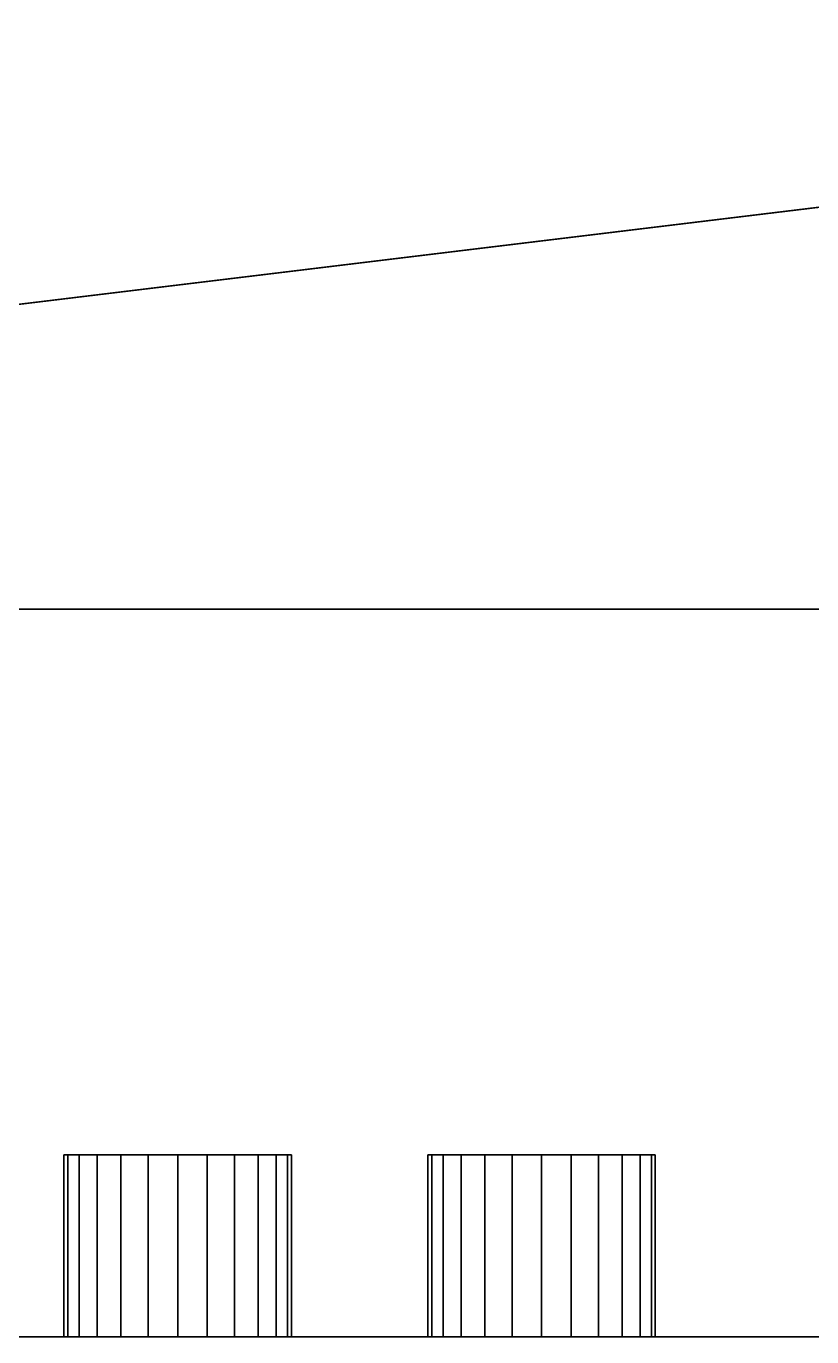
# Model space of a CAD drawing. Extents: x -1 to 2401, y -367 to 1.
# Drawn here: x 234.06 to 255.65, y -350 to -313.98 of the extents above; entities that cross this region are included whole.
import ezdxf

# ---------------------------------------------------------------- set-up
doc = ezdxf.new("R2010")
doc.units = 0
for name, color, linetype in [('IQ_200_2D', 1, 'Continuous'), ('IQ_200_3D', 1, 'Continuous'), ('IQ_204_2D', 7, 'Continuous')]:
    doc.layers.add(name, color=color, linetype=linetype)

msp = doc.modelspace()

# ---------------------------------------------------------------- linework, layer by layer
at = {"layer": 'IQ_200_2D'}
msp.add_line((0, -350), (2400, -350), dxfattribs=at)
at = {"layer": 'IQ_204_2D'}
msp.add_line((20, -330), (420, -330), dxfattribs=at)

# ---------------------------------------------------------------- meshes
at = {"layer": 'IQ_200_3D'}
mesh = msp.add_polyface(dxfattribs=at)
corners = [(2400, -350, 1218), (2400, 0, 1255), (0, 0, 1255), (0, -350, 1218), (2369, -296.852, 1223.618), (438, -296.852, 1223.618), (438, -54.761, 1249.211), (2369, -54.761, 1249.211)]
mesh.append_faces([[corners[k] for k in face] for face in [(1, 7, 0), (4, 0, 7)]], dxfattribs={"vtx0": -1, "vtx1": -1})
mesh.append_faces([[corners[k] for k in face] for face in [(0, 4, 5, 3), (6, 2, 3), (3, 5, 6)]], dxfattribs={"vtx0": -1, "vtx2": -1})
mesh.append_faces([[corners[k] for k in face] for face in [(6, 7, 1, 2)]], dxfattribs={"vtx1": -1, "vtx3": -1})
mesh = msp.add_polyface(dxfattribs=at)
corners = [(420, -330, 1220.114), (20, -330, 1220.114), (20, -26, 1252.251), (420, -26, 1252.251)]
mesh.append_faces([[corners[k] for k in face] for face in [(0, 1, 2, 3)]])
mesh = msp.add_polyface(dxfattribs=at)
corners = [(420, -26, 1266), (20, -26, 1266), (20, -330, 1266), (420, -330, 1266)]
mesh.append_faces([[corners[k] for k in face] for face in [(0, 1, 2, 3)]])
mesh = msp.add_polyface(dxfattribs=at)
corners = [(2400, -350, 1064.588), (0, -350, 1064.588), (0, -300, 1005), (2400, -300, 1005)]
mesh.append_faces([[corners[k] for k in face] for face in [(0, 1, 2, 3)]])
mesh = msp.add_polyface(dxfattribs=at)
corners = [(420, -330, 1266), (20, -330, 1266), (20, -330, 1220.114), (420, -330, 1220.114)]
mesh.append_faces([[corners[k] for k in face] for face in [(0, 1, 2, 3)]])
mesh = msp.add_polyface(dxfattribs=at)
corners = [(230.932, -345, 1170.306), (229.789, -345, 1169.163), (230.436, -345, 1169.659), (231.245, -345, 1171.06), (231.351, -345, 1171.869), (231.351, -345, 1201.869), (231.245, -345, 1202.678), (230.932, -345, 1203.431), (225.101, -345, 1201.869), (230.932, -345, 1125.306), (229.789, -345, 1124.162), (230.436, -345, 1124.659), (231.245, -345, 1126.06), (231.351, -345, 1126.869), (231.351, -345, 1156.869), (231.245, -345, 1157.678), (230.932, -345, 1158.431), (225.101, -345, 1156.869), (230.436, -345, 1159.079), (229.789, -345, 1159.575), (225.52, -345, 1158.431), (229.789, -345, 1079.163), (230.436, -345, 1079.659), (230.932, -345, 1080.306), (225.52, -345, 1080.306), (231.245, -345, 1081.06), (231.351, -345, 1081.869), (231.351, -345, 1111.869), (231.245, -345, 1112.678), (230.932, -345, 1113.431), (225.101, -345, 1111.869), (230.436, -345, 1114.079), (229.789, -345, 1114.575), (225.52, -345, 1113.431), (236.016, -345, 1169.659), (236.664, -345, 1169.163), (237.417, -345, 1168.85), (235.52, -345, 1170.306), (235.101, -345, 1171.869), (235.208, -345, 1171.06), (241.351, -345, 1171.869), (239.789, -345, 1169.163), (238.226, -345, 1168.744), (239.035, -345, 1168.85), (240.436, -345, 1169.659), (240.932, -345, 1170.306), (241.351, -345, 1201.869), (235.101, -345, 1201.869), (235.52, -345, 1203.431), (235.208, -345, 1202.678), (240.932, -345, 1203.431), (239.789, -345, 1204.575), (236.664, -345, 1204.575), (236.016, -345, 1204.079), (237.417, -345, 1204.887), (238.226, -345, 1204.994), (241.245, -345, 1202.678), (239.035, -345, 1204.887), (240.436, -345, 1204.079), (236.016, -345, 1124.659), (236.664, -345, 1124.162), (237.417, -345, 1123.85), (235.52, -345, 1125.306), (235.101, -345, 1126.869), (235.208, -345, 1126.06), (241.351, -345, 1126.869), (239.789, -345, 1124.162), (238.226, -345, 1123.744), (239.035, -345, 1123.85), (240.436, -345, 1124.659), (240.932, -345, 1125.306), (241.351, -345, 1156.869), (235.101, -345, 1156.869), (235.52, -345, 1158.431), (235.208, -345, 1157.678), (240.932, -345, 1158.431), (239.789, -345, 1159.575), (236.664, -345, 1159.575), (236.016, -345, 1159.079), (237.417, -345, 1159.887), (238.226, -345, 1159.994), (241.245, -345, 1157.678), (239.035, -345, 1159.887), (240.436, -345, 1159.079), (236.016, -345, 1079.659), (236.664, -345, 1079.163), (237.417, -345, 1078.85), (235.52, -345, 1080.306), (235.101, -345, 1081.869), (235.208, -345, 1081.06), (241.351, -345, 1081.869), (239.789, -345, 1079.163), (238.226, -345, 1078.744), (239.035, -345, 1078.85), (235.101, -345, 1111.869), (241.351, -345, 1111.869), (235.52, -345, 1113.431), (235.208, -345, 1112.678), (240.932, -345, 1113.431), (239.789, -345, 1114.575), (236.664, -345, 1114.575), (236.016, -345, 1114.079), (237.417, -345, 1114.887), (238.226, -345, 1114.994), (239.035, -345, 1114.887), (240.436, -345, 1114.079)]
mesh.append_faces([[corners[k] for k in face] for face in [(0, 1, 2), (9, 10, 11)]], dxfattribs={"vtx0": -1})
mesh.append_faces([[corners[k] for k in face] for face in [(48, 51, 52, 53), (73, 76, 77, 78), (96, 99, 100, 101)]], dxfattribs={"vtx0": -1, "vtx1": -1})
mesh.append_faces([[corners[k] for k in face] for face in [(91, 90, 87)]], dxfattribs={"vtx0": -1, "vtx1": -1, "vtx2": -1})
mesh.append_faces([[corners[k] for k in face] for face in [(41, 37, 36, 42), (66, 62, 61, 67), (91, 87, 86, 92)]], dxfattribs={"vtx0": -1, "vtx1": -1, "vtx3": -1})
mesh.append_faces([[corners[k] for k in face] for face in [(38, 40, 46, 47), (63, 65, 71, 72)]], dxfattribs={"vtx0": -1, "vtx2": -1})
mesh.append_faces([[corners[k] for k in face] for face in [(43, 41, 42), (54, 52, 55), (68, 66, 67), (79, 77, 80), (93, 91, 92), (102, 100, 103)]], dxfattribs={"vtx1": -1})
mesh.append_faces([[corners[k] for k in face] for face in [(94, 88, 90, 95)]], dxfattribs={"vtx1": -1, "vtx3": -1})
mesh.append_faces([[corners[k] for k in face] for face in [(34, 35, 36, 37), (59, 60, 61, 62), (84, 85, 86, 87)]], dxfattribs={"vtx2": -1})
mesh.append_faces([[corners[k] for k in face] for face in [(0, 3, 4, 1), (5, 6, 7, 8), (9, 12, 13, 10), (14, 15, 16, 17), (16, 18, 19, 20), (21, 22, 23, 24), (23, 25, 26, 24), (27, 28, 29, 30), (29, 31, 32, 33), (38, 39, 37, 40), (41, 44, 45, 37), (48, 49, 47, 50), (46, 56, 50, 47), (51, 57, 55, 52), (50, 58, 51, 48), (63, 64, 62, 65), (66, 69, 70, 62), (73, 74, 72, 75), (71, 81, 75, 72), (76, 82, 80, 77), (75, 83, 76, 73), (88, 89, 87, 90), (96, 97, 94, 98), (99, 104, 103, 100), (98, 105, 99, 96)]], dxfattribs={"vtx2": -1, "vtx3": -1})
mesh = msp.add_polyface(dxfattribs=at)
corners = [(240.932, -345, 1170.306), (241.245, -345, 1171.06), (241.351, -345, 1171.869), (235.52, -345, 1170.306), (240.932, -345, 1125.306), (241.245, -345, 1126.06), (241.351, -345, 1126.869), (235.52, -345, 1125.306), (240.932, -345, 1080.306), (239.789, -345, 1079.163), (240.436, -345, 1079.659), (241.245, -345, 1081.06), (241.351, -345, 1081.869), (241.351, -345, 1111.869), (241.245, -345, 1112.678), (240.932, -345, 1113.431), (235.101, -345, 1111.869), (246.016, -345, 1169.659), (246.664, -345, 1169.163), (247.417, -345, 1168.85), (245.52, -345, 1170.306), (245.101, -345, 1171.869), (245.208, -345, 1171.06), (251.351, -345, 1171.869), (249.789, -345, 1169.163), (248.226, -345, 1168.744), (249.035, -345, 1168.85), (250.932, -345, 1170.306), (250.436, -345, 1169.659), (251.245, -345, 1171.06), (245.101, -345, 1201.869), (251.351, -345, 1201.869), (245.52, -345, 1203.431), (245.208, -345, 1202.678), (250.932, -345, 1203.431), (249.789, -345, 1204.575), (246.664, -345, 1204.575), (246.016, -345, 1204.079), (247.417, -345, 1204.887), (248.226, -345, 1204.994), (251.245, -345, 1202.678), (249.035, -345, 1204.887), (250.436, -345, 1204.079), (246.016, -345, 1124.659), (246.664, -345, 1124.162), (247.417, -345, 1123.85), (245.52, -345, 1125.306), (245.101, -345, 1126.869), (245.208, -345, 1126.06), (251.351, -345, 1126.869), (249.789, -345, 1124.162), (248.226, -345, 1123.744), (249.035, -345, 1123.85), (250.932, -345, 1125.306), (250.436, -345, 1124.659), (251.245, -345, 1126.06), (245.101, -345, 1156.869), (251.351, -345, 1156.869), (245.52, -345, 1158.431), (245.208, -345, 1157.678), (250.932, -345, 1158.431), (249.789, -345, 1159.575), (246.664, -345, 1159.575), (246.016, -345, 1159.079), (247.417, -345, 1159.887), (248.226, -345, 1159.994), (251.245, -345, 1157.678), (249.035, -345, 1159.887), (250.436, -345, 1159.079), (246.016, -345, 1079.659), (246.664, -345, 1079.163), (247.417, -345, 1078.85), (245.52, -345, 1080.306), (245.101, -345, 1081.869), (245.208, -345, 1081.06), (251.351, -345, 1081.869), (249.789, -345, 1079.163), (248.226, -345, 1078.744), (249.035, -345, 1078.85), (250.436, -345, 1079.659), (250.932, -345, 1080.306), (251.245, -345, 1081.06), (251.351, -345, 1111.869), (245.101, -345, 1111.869), (245.52, -345, 1113.431), (245.208, -345, 1112.678), (250.932, -345, 1113.431), (249.789, -345, 1114.575), (246.664, -345, 1114.575), (246.016, -345, 1114.079), (247.417, -345, 1114.887), (248.226, -345, 1114.994), (251.245, -345, 1112.678), (249.035, -345, 1114.887), (250.436, -345, 1114.079)]
mesh.append_faces([[corners[k] for k in face] for face in [(8, 9, 10), (27, 24, 28), (53, 50, 54)]], dxfattribs={"vtx0": -1})
mesh.append_faces([[corners[k] for k in face] for face in [(32, 35, 36, 37), (58, 61, 62, 63), (84, 87, 88, 89)]], dxfattribs={"vtx0": -1, "vtx1": -1})
mesh.append_faces([[corners[k] for k in face] for face in [(24, 23, 20), (50, 49, 46)]], dxfattribs={"vtx0": -1, "vtx1": -1, "vtx2": -1})
mesh.append_faces([[corners[k] for k in face] for face in [(24, 20, 19, 25), (50, 46, 45, 51), (76, 72, 71, 77)]], dxfattribs={"vtx0": -1, "vtx1": -1, "vtx3": -1})
mesh.append_faces([[corners[k] for k in face] for face in [(73, 75, 82, 83)]], dxfattribs={"vtx0": -1, "vtx2": -1})
mesh.append_faces([[corners[k] for k in face] for face in [(26, 24, 25), (38, 36, 39), (52, 50, 51), (64, 62, 65), (78, 76, 77), (90, 88, 91)]], dxfattribs={"vtx1": -1})
mesh.append_faces([[corners[k] for k in face] for face in [(30, 21, 23, 31), (56, 47, 49, 57)]], dxfattribs={"vtx1": -1, "vtx3": -1})
mesh.append_faces([[corners[k] for k in face] for face in [(17, 18, 19, 20), (43, 44, 45, 46), (69, 70, 71, 72)]], dxfattribs={"vtx2": -1})
mesh.append_faces([[corners[k] for k in face] for face in [(0, 1, 2, 3), (4, 5, 6, 7), (8, 11, 12, 9), (13, 14, 15, 16), (21, 22, 20, 23), (27, 29, 23, 24), (32, 33, 30, 34), (31, 40, 34, 30), (35, 41, 39, 36), (34, 42, 35, 32), (47, 48, 46, 49), (53, 55, 49, 50), (58, 59, 56, 60), (57, 66, 60, 56), (61, 67, 65, 62), (60, 68, 61, 58), (73, 74, 72, 75), (76, 79, 80, 72), (80, 81, 75, 72), (84, 85, 83, 86), (82, 92, 86, 83), (87, 93, 91, 88), (86, 94, 87, 84)]], dxfattribs={"vtx2": -1, "vtx3": -1})
mesh = msp.add_polyface(dxfattribs=at)
corners = [(235.101, -345, 1201.869), (235.101, -350, 1201.869), (235.101, -350, 1171.869), (235.101, -345, 1171.869)]
mesh.append_faces([[corners[k] for k in face] for face in [(0, 1, 2, 3)]])
mesh = msp.add_polyface(dxfattribs=at)
corners = [(235.101, -345, 1201.869), (235.208, -345, 1202.678), (235.52, -345, 1203.431), (236.016, -345, 1204.079), (236.664, -345, 1204.575), (237.417, -345, 1204.887), (238.226, -345, 1204.994), (239.035, -345, 1204.887), (239.789, -345, 1204.575), (240.436, -345, 1204.079), (240.932, -345, 1203.431), (241.245, -345, 1202.678), (241.351, -345, 1201.869), (241.351, -350, 1201.869), (241.245, -350, 1202.678), (240.932, -350, 1203.431), (240.436, -350, 1204.079), (239.789, -350, 1204.575), (239.035, -350, 1204.887), (238.226, -350, 1204.994), (237.417, -350, 1204.887), (236.664, -350, 1204.575), (236.016, -350, 1204.079), (235.52, -350, 1203.431), (235.208, -350, 1202.678), (235.101, -350, 1201.869)]
mesh.append_faces([[corners[k] for k in face] for face in [(1, 24, 25, 0), (14, 11, 12, 13)]], dxfattribs={"vtx0": -1})
mesh.append_faces([[corners[k] for k in face] for face in [(2, 23, 24, 1), (4, 21, 22, 3), (3, 22, 23, 2), (5, 20, 21, 4), (20, 5, 6, 19), (7, 18, 19, 6), (8, 17, 18, 7), (10, 15, 16, 9), (9, 16, 17, 8), (11, 14, 15, 10)]], dxfattribs={"vtx0": -1, "vtx2": -1})
mesh = msp.add_polyface(dxfattribs=at)
corners = [(241.351, -345, 1171.869), (241.245, -345, 1171.06), (240.932, -345, 1170.306), (240.436, -345, 1169.659), (239.789, -345, 1169.163), (239.035, -345, 1168.85), (238.226, -345, 1168.744), (237.417, -345, 1168.85), (236.664, -345, 1169.163), (236.016, -345, 1169.659), (235.52, -345, 1170.306), (235.208, -345, 1171.06), (235.101, -345, 1171.869), (235.101, -350, 1171.869), (235.208, -350, 1171.06), (235.52, -350, 1170.306), (236.016, -350, 1169.659), (236.664, -350, 1169.163), (237.417, -350, 1168.85), (238.226, -350, 1168.744), (239.035, -350, 1168.85), (239.789, -350, 1169.163), (240.436, -350, 1169.659), (240.932, -350, 1170.306), (241.245, -350, 1171.06), (241.351, -350, 1171.869)]
mesh.append_faces([[corners[k] for k in face] for face in [(1, 24, 25, 0), (14, 11, 12, 13)]], dxfattribs={"vtx0": -1})
mesh.append_faces([[corners[k] for k in face] for face in [(2, 23, 24, 1), (4, 21, 22, 3), (3, 22, 23, 2), (5, 20, 21, 4), (20, 5, 6, 19), (7, 18, 19, 6), (8, 17, 18, 7), (10, 15, 16, 9), (9, 16, 17, 8), (11, 14, 15, 10)]], dxfattribs={"vtx0": -1, "vtx2": -1})
mesh = msp.add_polyface(dxfattribs=at)
corners = [(235.101, -345, 1156.869), (235.101, -350, 1156.869), (235.101, -350, 1126.869), (235.101, -345, 1126.869)]
mesh.append_faces([[corners[k] for k in face] for face in [(0, 1, 2, 3)]])
mesh = msp.add_polyface(dxfattribs=at)
corners = [(235.101, -345, 1156.869), (235.208, -345, 1157.678), (235.52, -345, 1158.431), (236.016, -345, 1159.079), (236.664, -345, 1159.575), (237.417, -345, 1159.887), (238.226, -345, 1159.994), (239.035, -345, 1159.887), (239.789, -345, 1159.575), (240.436, -345, 1159.079), (240.932, -345, 1158.431), (241.245, -345, 1157.678), (241.351, -345, 1156.869), (241.351, -350, 1156.869), (241.245, -350, 1157.678), (240.932, -350, 1158.431), (240.436, -350, 1159.079), (239.789, -350, 1159.575), (239.035, -350, 1159.887), (238.226, -350, 1159.994), (237.417, -350, 1159.887), (236.664, -350, 1159.575), (236.016, -350, 1159.079), (235.52, -350, 1158.431), (235.208, -350, 1157.678), (235.101, -350, 1156.869)]
mesh.append_faces([[corners[k] for k in face] for face in [(1, 24, 25, 0), (14, 11, 12, 13)]], dxfattribs={"vtx0": -1})
mesh.append_faces([[corners[k] for k in face] for face in [(2, 23, 24, 1), (4, 21, 22, 3), (3, 22, 23, 2), (5, 20, 21, 4), (20, 5, 6, 19), (7, 18, 19, 6), (8, 17, 18, 7), (10, 15, 16, 9), (9, 16, 17, 8), (11, 14, 15, 10)]], dxfattribs={"vtx0": -1, "vtx2": -1})
mesh = msp.add_polyface(dxfattribs=at)
corners = [(241.351, -345, 1126.869), (241.245, -345, 1126.06), (240.932, -345, 1125.306), (240.436, -345, 1124.659), (239.789, -345, 1124.162), (239.035, -345, 1123.85), (238.226, -345, 1123.744), (237.417, -345, 1123.85), (236.664, -345, 1124.162), (236.016, -345, 1124.659), (235.52, -345, 1125.306), (235.208, -345, 1126.06), (235.101, -345, 1126.869), (235.101, -350, 1126.869), (235.208, -350, 1126.06), (235.52, -350, 1125.306), (236.016, -350, 1124.659), (236.664, -350, 1124.162), (237.417, -350, 1123.85), (238.226, -350, 1123.744), (239.035, -350, 1123.85), (239.789, -350, 1124.162), (240.436, -350, 1124.659), (240.932, -350, 1125.306), (241.245, -350, 1126.06), (241.351, -350, 1126.869)]
mesh.append_faces([[corners[k] for k in face] for face in [(1, 24, 25, 0), (14, 11, 12, 13)]], dxfattribs={"vtx0": -1})
mesh.append_faces([[corners[k] for k in face] for face in [(2, 23, 24, 1), (4, 21, 22, 3), (3, 22, 23, 2), (5, 20, 21, 4), (20, 5, 6, 19), (7, 18, 19, 6), (8, 17, 18, 7), (10, 15, 16, 9), (9, 16, 17, 8), (11, 14, 15, 10)]], dxfattribs={"vtx0": -1, "vtx2": -1})
mesh = msp.add_polyface(dxfattribs=at)
corners = [(235.101, -345, 1111.869), (235.101, -350, 1111.869), (235.101, -350, 1081.869), (235.101, -345, 1081.869)]
mesh.append_faces([[corners[k] for k in face] for face in [(0, 1, 2, 3)]])
mesh = msp.add_polyface(dxfattribs=at)
corners = [(235.101, -345, 1111.869), (235.208, -345, 1112.678), (235.52, -345, 1113.431), (236.016, -345, 1114.079), (236.664, -345, 1114.575), (237.417, -345, 1114.887), (238.226, -345, 1114.994), (239.035, -345, 1114.887), (239.789, -345, 1114.575), (240.436, -345, 1114.079), (240.932, -345, 1113.431), (241.245, -345, 1112.678), (241.351, -345, 1111.869), (241.351, -350, 1111.869), (241.245, -350, 1112.678), (240.932, -350, 1113.431), (240.436, -350, 1114.079), (239.789, -350, 1114.575), (239.035, -350, 1114.887), (238.226, -350, 1114.994), (237.417, -350, 1114.887), (236.664, -350, 1114.575), (236.016, -350, 1114.079), (235.52, -350, 1113.431), (235.208, -350, 1112.678), (235.101, -350, 1111.869)]
mesh.append_faces([[corners[k] for k in face] for face in [(1, 24, 25, 0), (14, 11, 12, 13)]], dxfattribs={"vtx0": -1})
mesh.append_faces([[corners[k] for k in face] for face in [(2, 23, 24, 1), (4, 21, 22, 3), (3, 22, 23, 2), (5, 20, 21, 4), (20, 5, 6, 19), (7, 18, 19, 6), (8, 17, 18, 7), (10, 15, 16, 9), (9, 16, 17, 8), (11, 14, 15, 10)]], dxfattribs={"vtx0": -1, "vtx2": -1})
mesh = msp.add_polyface(dxfattribs=at)
corners = [(241.351, -345, 1081.869), (241.245, -345, 1081.06), (240.932, -345, 1080.306), (240.436, -345, 1079.659), (239.789, -345, 1079.163), (239.035, -345, 1078.85), (238.226, -345, 1078.744), (237.417, -345, 1078.85), (236.664, -345, 1079.163), (236.016, -345, 1079.659), (235.52, -345, 1080.306), (235.208, -345, 1081.06), (235.101, -345, 1081.869), (235.101, -350, 1081.869), (235.208, -350, 1081.06), (235.52, -350, 1080.306), (236.016, -350, 1079.659), (236.664, -350, 1079.163), (237.417, -350, 1078.85), (238.226, -350, 1078.744), (239.035, -350, 1078.85), (239.789, -350, 1079.163), (240.436, -350, 1079.659), (240.932, -350, 1080.306), (241.245, -350, 1081.06), (241.351, -350, 1081.869)]
mesh.append_faces([[corners[k] for k in face] for face in [(1, 24, 25, 0), (14, 11, 12, 13)]], dxfattribs={"vtx0": -1})
mesh.append_faces([[corners[k] for k in face] for face in [(2, 23, 24, 1), (4, 21, 22, 3), (3, 22, 23, 2), (5, 20, 21, 4), (20, 5, 6, 19), (7, 18, 19, 6), (8, 17, 18, 7), (10, 15, 16, 9), (9, 16, 17, 8), (11, 14, 15, 10)]], dxfattribs={"vtx0": -1, "vtx2": -1})
mesh = msp.add_polyface(dxfattribs=at)
corners = [(241.351, -345, 1171.869), (241.351, -350, 1171.869), (241.351, -350, 1201.869), (241.351, -345, 1201.869)]
mesh.append_faces([[corners[k] for k in face] for face in [(0, 1, 2, 3)]])
mesh = msp.add_polyface(dxfattribs=at)
corners = [(241.351, -345, 1126.869), (241.351, -350, 1126.869), (241.351, -350, 1156.869), (241.351, -345, 1156.869)]
mesh.append_faces([[corners[k] for k in face] for face in [(0, 1, 2, 3)]])
mesh = msp.add_polyface(dxfattribs=at)
corners = [(241.351, -345, 1081.869), (241.351, -350, 1081.869), (241.351, -350, 1111.869), (241.351, -345, 1111.869)]
mesh.append_faces([[corners[k] for k in face] for face in [(0, 1, 2, 3)]])
mesh = msp.add_polyface(dxfattribs=at)
corners = [(245.101, -345, 1201.869), (245.101, -350, 1201.869), (245.101, -350, 1171.869), (245.101, -345, 1171.869)]
mesh.append_faces([[corners[k] for k in face] for face in [(0, 1, 2, 3)]])
mesh = msp.add_polyface(dxfattribs=at)
corners = [(245.101, -345, 1201.869), (245.208, -345, 1202.678), (245.52, -345, 1203.431), (246.016, -345, 1204.079), (246.664, -345, 1204.575), (247.417, -345, 1204.887), (248.226, -345, 1204.994), (249.035, -345, 1204.887), (249.789, -345, 1204.575), (250.436, -345, 1204.079), (250.932, -345, 1203.431), (251.245, -345, 1202.678), (251.351, -345, 1201.869), (251.351, -350, 1201.869), (251.245, -350, 1202.678), (250.932, -350, 1203.431), (250.436, -350, 1204.079), (249.789, -350, 1204.575), (249.035, -350, 1204.887), (248.226, -350, 1204.994), (247.417, -350, 1204.887), (246.664, -350, 1204.575), (246.016, -350, 1204.079), (245.52, -350, 1203.431), (245.208, -350, 1202.678), (245.101, -350, 1201.869)]
mesh.append_faces([[corners[k] for k in face] for face in [(1, 24, 25, 0), (14, 11, 12, 13)]], dxfattribs={"vtx0": -1})
mesh.append_faces([[corners[k] for k in face] for face in [(2, 23, 24, 1), (4, 21, 22, 3), (3, 22, 23, 2), (5, 20, 21, 4), (20, 5, 6, 19), (7, 18, 19, 6), (8, 17, 18, 7), (10, 15, 16, 9), (9, 16, 17, 8), (11, 14, 15, 10)]], dxfattribs={"vtx0": -1, "vtx2": -1})
mesh = msp.add_polyface(dxfattribs=at)
corners = [(251.351, -345, 1171.869), (251.245, -345, 1171.06), (250.932, -345, 1170.306), (250.436, -345, 1169.659), (249.789, -345, 1169.163), (249.035, -345, 1168.85), (248.226, -345, 1168.744), (247.417, -345, 1168.85), (246.664, -345, 1169.163), (246.016, -345, 1169.659), (245.52, -345, 1170.306), (245.208, -345, 1171.06), (245.101, -345, 1171.869), (245.101, -350, 1171.869), (245.208, -350, 1171.06), (245.52, -350, 1170.306), (246.016, -350, 1169.659), (246.664, -350, 1169.163), (247.417, -350, 1168.85), (248.226, -350, 1168.744), (249.035, -350, 1168.85), (249.789, -350, 1169.163), (250.436, -350, 1169.659), (250.932, -350, 1170.306), (251.245, -350, 1171.06), (251.351, -350, 1171.869)]
mesh.append_faces([[corners[k] for k in face] for face in [(1, 24, 25, 0), (14, 11, 12, 13)]], dxfattribs={"vtx0": -1})
mesh.append_faces([[corners[k] for k in face] for face in [(2, 23, 24, 1), (4, 21, 22, 3), (3, 22, 23, 2), (5, 20, 21, 4), (20, 5, 6, 19), (7, 18, 19, 6), (8, 17, 18, 7), (10, 15, 16, 9), (9, 16, 17, 8), (11, 14, 15, 10)]], dxfattribs={"vtx0": -1, "vtx2": -1})
mesh = msp.add_polyface(dxfattribs=at)
corners = [(245.101, -345, 1156.869), (245.101, -350, 1156.869), (245.101, -350, 1126.869), (245.101, -345, 1126.869)]
mesh.append_faces([[corners[k] for k in face] for face in [(0, 1, 2, 3)]])
mesh = msp.add_polyface(dxfattribs=at)
corners = [(245.101, -345, 1156.869), (245.208, -345, 1157.678), (245.52, -345, 1158.431), (246.016, -345, 1159.079), (246.664, -345, 1159.575), (247.417, -345, 1159.887), (248.226, -345, 1159.994), (249.035, -345, 1159.887), (249.789, -345, 1159.575), (250.436, -345, 1159.079), (250.932, -345, 1158.431), (251.245, -345, 1157.678), (251.351, -345, 1156.869), (251.351, -350, 1156.869), (251.245, -350, 1157.678), (250.932, -350, 1158.431), (250.436, -350, 1159.079), (249.789, -350, 1159.575), (249.035, -350, 1159.887), (248.226, -350, 1159.994), (247.417, -350, 1159.887), (246.664, -350, 1159.575), (246.016, -350, 1159.079), (245.52, -350, 1158.431), (245.208, -350, 1157.678), (245.101, -350, 1156.869)]
mesh.append_faces([[corners[k] for k in face] for face in [(1, 24, 25, 0), (14, 11, 12, 13)]], dxfattribs={"vtx0": -1})
mesh.append_faces([[corners[k] for k in face] for face in [(2, 23, 24, 1), (4, 21, 22, 3), (3, 22, 23, 2), (5, 20, 21, 4), (20, 5, 6, 19), (7, 18, 19, 6), (8, 17, 18, 7), (10, 15, 16, 9), (9, 16, 17, 8), (11, 14, 15, 10)]], dxfattribs={"vtx0": -1, "vtx2": -1})
mesh = msp.add_polyface(dxfattribs=at)
corners = [(251.351, -345, 1126.869), (251.245, -345, 1126.06), (250.932, -345, 1125.306), (250.436, -345, 1124.659), (249.789, -345, 1124.162), (249.035, -345, 1123.85), (248.226, -345, 1123.744), (247.417, -345, 1123.85), (246.664, -345, 1124.162), (246.016, -345, 1124.659), (245.52, -345, 1125.306), (245.208, -345, 1126.06), (245.101, -345, 1126.869), (245.101, -350, 1126.869), (245.208, -350, 1126.06), (245.52, -350, 1125.306), (246.016, -350, 1124.659), (246.664, -350, 1124.162), (247.417, -350, 1123.85), (248.226, -350, 1123.744), (249.035, -350, 1123.85), (249.789, -350, 1124.162), (250.436, -350, 1124.659), (250.932, -350, 1125.306), (251.245, -350, 1126.06), (251.351, -350, 1126.869)]
mesh.append_faces([[corners[k] for k in face] for face in [(1, 24, 25, 0), (14, 11, 12, 13)]], dxfattribs={"vtx0": -1})
mesh.append_faces([[corners[k] for k in face] for face in [(2, 23, 24, 1), (4, 21, 22, 3), (3, 22, 23, 2), (5, 20, 21, 4), (20, 5, 6, 19), (7, 18, 19, 6), (8, 17, 18, 7), (10, 15, 16, 9), (9, 16, 17, 8), (11, 14, 15, 10)]], dxfattribs={"vtx0": -1, "vtx2": -1})
mesh = msp.add_polyface(dxfattribs=at)
corners = [(245.101, -345, 1111.869), (245.101, -350, 1111.869), (245.101, -350, 1081.869), (245.101, -345, 1081.869)]
mesh.append_faces([[corners[k] for k in face] for face in [(0, 1, 2, 3)]])
mesh = msp.add_polyface(dxfattribs=at)
corners = [(245.101, -345, 1111.869), (245.208, -345, 1112.678), (245.52, -345, 1113.431), (246.016, -345, 1114.079), (246.664, -345, 1114.575), (247.417, -345, 1114.887), (248.226, -345, 1114.994), (249.035, -345, 1114.887), (249.789, -345, 1114.575), (250.436, -345, 1114.079), (250.932, -345, 1113.431), (251.245, -345, 1112.678), (251.351, -345, 1111.869), (251.351, -350, 1111.869), (251.245, -350, 1112.678), (250.932, -350, 1113.431), (250.436, -350, 1114.079), (249.789, -350, 1114.575), (249.035, -350, 1114.887), (248.226, -350, 1114.994), (247.417, -350, 1114.887), (246.664, -350, 1114.575), (246.016, -350, 1114.079), (245.52, -350, 1113.431), (245.208, -350, 1112.678), (245.101, -350, 1111.869)]
mesh.append_faces([[corners[k] for k in face] for face in [(1, 24, 25, 0), (14, 11, 12, 13)]], dxfattribs={"vtx0": -1})
mesh.append_faces([[corners[k] for k in face] for face in [(2, 23, 24, 1), (4, 21, 22, 3), (3, 22, 23, 2), (5, 20, 21, 4), (20, 5, 6, 19), (7, 18, 19, 6), (8, 17, 18, 7), (10, 15, 16, 9), (9, 16, 17, 8), (11, 14, 15, 10)]], dxfattribs={"vtx0": -1, "vtx2": -1})
mesh = msp.add_polyface(dxfattribs=at)
corners = [(251.351, -345, 1081.869), (251.245, -345, 1081.06), (250.932, -345, 1080.306), (250.436, -345, 1079.659), (249.789, -345, 1079.163), (249.035, -345, 1078.85), (248.226, -345, 1078.744), (247.417, -345, 1078.85), (246.664, -345, 1079.163), (246.016, -345, 1079.659), (245.52, -345, 1080.306), (245.208, -345, 1081.06), (245.101, -345, 1081.869), (245.101, -350, 1081.869), (245.208, -350, 1081.06), (245.52, -350, 1080.306), (246.016, -350, 1079.659), (246.664, -350, 1079.163), (247.417, -350, 1078.85), (248.226, -350, 1078.744), (249.035, -350, 1078.85), (249.789, -350, 1079.163), (250.436, -350, 1079.659), (250.932, -350, 1080.306), (251.245, -350, 1081.06), (251.351, -350, 1081.869)]
mesh.append_faces([[corners[k] for k in face] for face in [(1, 24, 25, 0), (14, 11, 12, 13)]], dxfattribs={"vtx0": -1})
mesh.append_faces([[corners[k] for k in face] for face in [(2, 23, 24, 1), (4, 21, 22, 3), (3, 22, 23, 2), (5, 20, 21, 4), (20, 5, 6, 19), (7, 18, 19, 6), (8, 17, 18, 7), (10, 15, 16, 9), (9, 16, 17, 8), (11, 14, 15, 10)]], dxfattribs={"vtx0": -1, "vtx2": -1})
mesh = msp.add_polyface(dxfattribs=at)
corners = [(251.351, -345, 1171.869), (251.351, -350, 1171.869), (251.351, -350, 1201.869), (251.351, -345, 1201.869)]
mesh.append_faces([[corners[k] for k in face] for face in [(0, 1, 2, 3)]])
mesh = msp.add_polyface(dxfattribs=at)
corners = [(251.351, -345, 1126.869), (251.351, -350, 1126.869), (251.351, -350, 1156.869), (251.351, -345, 1156.869)]
mesh.append_faces([[corners[k] for k in face] for face in [(0, 1, 2, 3)]])
mesh = msp.add_polyface(dxfattribs=at)
corners = [(251.351, -345, 1081.869), (251.351, -350, 1081.869), (251.351, -350, 1111.869), (251.351, -345, 1111.869)]
mesh.append_faces([[corners[k] for k in face] for face in [(0, 1, 2, 3)]])
mesh = msp.add_polyface(dxfattribs=at)
corners = [(238.226, -350, 1204.994), (248.226, -350, 1204.994), (0, -350, 1218), (228.226, -350, 1204.994), (179.035, -350, 1204.887), (187.417, -350, 1204.887), (188.226, -350, 1204.994), (178.226, -350, 1204.994), (179.789, -350, 1204.575), (186.664, -350, 1204.575), (180.932, -350, 1203.431), (185.52, -350, 1203.431), (186.016, -350, 1204.079), (180.436, -350, 1204.079), (177.417, -350, 1204.887), (169.035, -350, 1204.887), (169.789, -350, 1204.575), (176.664, -350, 1204.575), (170.436, -350, 1204.079), (181.245, -350, 1202.678), (185.208, -350, 1202.678), (175.52, -350, 1203.431), (176.016, -350, 1204.079), (170.932, -350, 1203.431), (171.245, -350, 1202.678), (175.208, -350, 1202.678), (171.351, -350, 1201.869), (185.101, -350, 1201.869), (181.351, -350, 1201.869), (181.351, -350, 1171.869), (181.245, -350, 1171.06), (185.208, -350, 1171.06), (185.101, -350, 1171.869), (180.932, -350, 1170.306), (185.52, -350, 1170.306), (175.101, -350, 1201.869), (180.436, -350, 1169.659), (186.664, -350, 1169.163), (186.016, -350, 1169.659), (179.789, -350, 1169.163), (179.789, -350, 1159.575), (179.035, -350, 1168.85), (178.226, -350, 1159.994), (179.035, -350, 1159.887), (178.226, -350, 1168.744), (177.417, -350, 1159.887), (177.417, -350, 1168.85), (176.664, -350, 1159.575), (176.664, -350, 1169.163), (169.789, -350, 1159.575), (169.789, -350, 1169.163), (176.016, -350, 1169.659), (185.208, -350, 1157.678), (185.52, -350, 1158.431), (181.245, -350, 1157.678), (181.351, -350, 1156.869), (185.101, -350, 1156.869), (181.351, -350, 1126.869), (170.932, -350, 1158.431), (171.245, -350, 1157.678), (175.52, -350, 1158.431), (176.016, -350, 1159.079), (175.101, -350, 1156.869), (171.351, -350, 1156.869), (171.351, -350, 1126.869), (175.101, -350, 1126.869), (175.208, -350, 1157.678), (0, -350, 1064.588), (248.226, -350, 1078.744), (238.226, -350, 1078.744), (228.226, -350, 1078.744), (185.52, -350, 1125.306), (181.245, -350, 1126.06), (180.932, -350, 1125.306), (180.436, -350, 1124.659), (186.016, -350, 1124.659), (170.436, -350, 1124.659), (176.664, -350, 1124.162), (176.016, -350, 1124.659), (170.932, -350, 1125.306), (175.208, -350, 1126.06), (171.245, -350, 1126.06), (175.52, -350, 1125.306), (169.789, -350, 1124.162), (176.664, -350, 1114.575), (179.035, -350, 1114.887), (179.789, -350, 1114.575), (179.035, -350, 1123.85), (178.226, -350, 1123.744), (178.226, -350, 1114.994), (177.417, -350, 1123.85), (177.417, -350, 1114.887), (180.436, -350, 1114.079), (186.016, -350, 1114.079), (186.664, -350, 1114.575), (185.52, -350, 1113.431), (180.932, -350, 1113.431), (179.789, -350, 1124.162), (187.417, -350, 1078.85), (186.664, -350, 1079.163), (179.789, -350, 1079.163), (179.035, -350, 1078.85), (188.226, -350, 1078.744), (178.226, -350, 1078.744), (181.245, -350, 1112.678), (185.101, -350, 1111.869), (185.208, -350, 1112.678), (185.101, -350, 1081.869), (181.351, -350, 1111.869), (181.351, -350, 1081.869), (185.208, -350, 1081.06), (181.245, -350, 1081.06), (175.101, -350, 1111.869), (175.208, -350, 1112.678), (171.245, -350, 1112.678), (171.351, -350, 1111.869), (171.351, -350, 1081.869), (175.101, -350, 1081.869), (175.208, -350, 1081.06), (171.245, -350, 1081.06), (180.436, -350, 1079.659)]
mesh.append_faces([[corners[k] for k in face] for face in [(40, 39, 43), (108, 105, 104), (100, 99, 120)]], dxfattribs={"vtx0": -1, "vtx1": -1})
mesh.append_faces([[corners[k] for k in face] for face in [(0, 1, 2, 3), (67, 68, 69, 70)]], dxfattribs={"vtx0": -1, "vtx1": -1, "vtx2": -1, "vtx3": -1})
mesh.append_faces([[corners[k] for k in face] for face in [(86, 94, 97, 87)]], dxfattribs={"vtx0": -1, "vtx1": -1, "vtx3": -1})
mesh.append_faces([[corners[k] for k in face] for face in [(4, 5, 6, 7), (8, 9, 5, 4), (10, 11, 12, 13), (13, 12, 9, 8), (19, 20, 11, 10), (30, 31, 32, 29), (31, 30, 33, 34), (34, 33, 36), (41, 42, 43, 39), (42, 41, 44, 45), (45, 44, 46, 47), (50, 48, 51), (62, 63, 64, 65), (71, 72, 73), (76, 77, 78, 79), (79, 78, 82), (89, 88, 90, 91), (88, 89, 85), (91, 90, 77, 84), (104, 105, 106, 96)]], dxfattribs={"vtx0": -1, "vtx2": -1})
mesh.append_faces([[corners[k] for k in face] for face in [(47, 46, 48, 49), (77, 76, 83, 84)]], dxfattribs={"vtx0": -1, "vtx2": -1, "vtx3": -1})
mesh.append_faces([[corners[k] for k in face] for face in [(19, 28, 20), (35, 25, 26), (66, 60, 59)]], dxfattribs={"vtx1": -1, "vtx2": -1})
mesh.append_faces([[corners[k] for k in face] for face in [(37, 38, 39, 40)]], dxfattribs={"vtx1": -1, "vtx2": -1, "vtx3": -1})
mesh.append_faces([[corners[k] for k in face] for face in [(14, 7, 15, 16), (17, 14, 16, 18), (21, 22, 23, 24), (25, 21, 24, 26), (22, 17, 18, 23), (27, 20, 28, 29), (36, 39, 38, 34), (52, 53, 54, 55), (56, 52, 55, 57), (58, 59, 60, 61), (73, 74, 75, 71), (80, 65, 64, 81), (85, 86, 87, 88), (86, 92, 93, 94), (95, 93, 92, 96), (98, 99, 100, 101), (102, 98, 101, 103), (107, 105, 108, 109), (110, 107, 109, 111), (112, 113, 114, 115), (115, 116, 117, 112), (118, 117, 116, 119)]], dxfattribs={"vtx1": -1, "vtx3": -1})
mesh = msp.add_polyface(dxfattribs=at)
corners = [(249.789, -350, 1204.575), (2400, -350, 1218), (249.035, -350, 1204.887), (248.226, -350, 1204.994), (0, -350, 1218), (247.417, -350, 1204.887), (239.035, -350, 1204.887), (239.789, -350, 1204.575), (246.016, -350, 1204.079), (246.664, -350, 1204.575), (240.436, -350, 1204.079), (240.932, -350, 1203.431), (250.436, -350, 1204.079), (250.932, -350, 1203.431), (241.245, -350, 1202.678), (245.52, -350, 1203.431), (251.245, -350, 1202.678), (245.208, -350, 1202.678), (241.351, -350, 1201.869), (251.351, -350, 1201.869), (245.101, -350, 1201.869), (241.351, -350, 1171.869), (245.101, -350, 1171.869), (251.351, -350, 1171.869), (251.245, -350, 1171.06), (251.245, -350, 1157.678), (251.351, -350, 1156.869), (240.932, -350, 1170.306), (245.52, -350, 1170.306), (245.208, -350, 1171.06), (241.245, -350, 1171.06), (240.436, -350, 1169.659), (246.016, -350, 1169.659), (250.932, -350, 1170.306), (250.932, -350, 1158.431), (249.789, -350, 1159.575), (250.436, -350, 1169.659), (249.789, -350, 1169.163), (249.035, -350, 1159.887), (247.417, -350, 1168.85), (246.664, -350, 1169.163), (246.664, -350, 1159.575), (247.417, -350, 1159.887), (249.035, -350, 1168.85), (248.226, -350, 1159.994), (248.226, -350, 1168.744), (250.436, -350, 1159.079), (245.52, -350, 1158.431), (246.016, -350, 1159.079), (240.932, -350, 1158.431), (241.245, -350, 1157.678), (245.208, -350, 1157.678), (241.351, -350, 1156.869), (245.101, -350, 1156.869), (241.351, -350, 1126.869), (251.351, -350, 1126.869), (2400, -350, 1064.588), (251.245, -350, 1126.06), (251.351, -350, 1111.869), (245.52, -350, 1125.306), (245.208, -350, 1126.06), (241.245, -350, 1126.06), (240.932, -350, 1125.306), (245.101, -350, 1126.869), (250.436, -350, 1114.079), (250.436, -350, 1124.659), (249.789, -350, 1124.162), (249.789, -350, 1114.575), (250.932, -350, 1113.431), (250.932, -350, 1125.306), (246.016, -350, 1124.659), (240.436, -350, 1124.659), (251.245, -350, 1112.678), (249.035, -350, 1114.887), (249.035, -350, 1123.85), (248.226, -350, 1123.744), (248.226, -350, 1114.994), (247.417, -350, 1123.85), (247.417, -350, 1114.887), (246.664, -350, 1124.162), (246.664, -350, 1114.575), (246.016, -350, 1114.079), (239.789, -350, 1114.575), (239.789, -350, 1124.162), (251.351, -350, 1081.869), (251.245, -350, 1081.06), (250.932, -350, 1080.306), (250.436, -350, 1079.659), (240.932, -350, 1080.306), (246.016, -350, 1079.659), (245.52, -350, 1080.306), (241.245, -350, 1081.06), (240.436, -350, 1079.659), (246.664, -350, 1079.163), (249.789, -350, 1079.163), (249.035, -350, 1078.85), (248.226, -350, 1078.744), (0, -350, 1064.588), (247.417, -350, 1078.85), (239.035, -350, 1078.85), (238.226, -350, 1078.744), (245.208, -350, 1081.06)]
mesh.append_faces([[corners[k] for k in face] for face in [(0, 1, 2), (34, 33, 46), (94, 56, 87), (101, 91, 90), (72, 69, 68)]], dxfattribs={"vtx0": -1, "vtx1": -1})
mesh.append_faces([[corners[k] for k in face] for face in [(23, 26, 1, 19), (83, 80, 79)]], dxfattribs={"vtx0": -1, "vtx1": -1, "vtx2": -1})
mesh.append_faces([[corners[k] for k in face] for face in [(1, 13, 16), (27, 28, 29, 30), (28, 27, 31, 32), (35, 36, 37, 38), (43, 44, 38, 37), (44, 43, 45), (36, 35, 46, 33), (1, 26, 55, 56), (54, 63, 53), (64, 65, 66, 67), (68, 69, 65, 64), (76, 75, 77, 78), (75, 76, 73), (78, 77, 79, 80), (67, 66, 74), (88, 89, 90, 91), (92, 93, 89, 88), (56, 85, 86), (56, 94, 95), (56, 95, 96, 97)]], dxfattribs={"vtx0": -1, "vtx2": -1})
mesh.append_faces([[corners[k] for k in face] for face in [(12, 13, 1), (0, 12, 1), (16, 19, 1), (22, 20, 21), (81, 80, 82), (84, 85, 56), (58, 84, 56), (86, 87, 56)]], dxfattribs={"vtx1": -1, "vtx2": -1})
mesh.append_faces([[corners[k] for k in face] for face in [(55, 57, 58, 56)]], dxfattribs={"vtx1": -1, "vtx2": -1, "vtx3": -1})
mesh.append_faces([[corners[k] for k in face] for face in [(3, 2, 1, 4), (5, 3, 6, 7), (8, 9, 10, 11), (11, 14, 15, 8), (9, 5, 7, 10), (17, 15, 14, 18), (20, 17, 18, 21), (23, 24, 25, 26), (24, 33, 34, 25), (39, 40, 41, 42), (45, 39, 42, 44), (47, 48, 49, 50), (51, 47, 50, 52), (53, 51, 52, 54), (59, 60, 61, 62), (70, 59, 62, 71), (57, 69, 72, 58), (73, 67, 74, 75), (96, 98, 99, 100)]], dxfattribs={"vtx1": -1, "vtx3": -1})
mesh = msp.add_polyface(dxfattribs=at)
corners = [(235.101, -350, 1171.869), (231.351, -350, 1171.869), (231.245, -350, 1171.06), (230.932, -350, 1170.306), (235.208, -350, 1171.06), (235.52, -350, 1170.306), (230.436, -350, 1169.659), (226.664, -350, 1204.575), (227.417, -350, 1204.887), (219.789, -350, 1204.575), (220.436, -350, 1204.079), (229.035, -350, 1204.887), (238.226, -350, 1204.994), (228.226, -350, 1204.994), (220.932, -350, 1203.431), (225.52, -350, 1203.431), (226.016, -350, 1204.079), (221.245, -350, 1202.678), (219.035, -350, 1204.887), (218.226, -350, 1204.994), (225.101, -350, 1201.869), (225.208, -350, 1202.678), (221.351, -350, 1201.869), (221.351, -350, 1171.869), (225.101, -350, 1171.869), (225.208, -350, 1171.06), (221.245, -350, 1171.06), (220.932, -350, 1170.306), (225.52, -350, 1170.306), (220.436, -350, 1169.659), (236.664, -350, 1169.163), (236.016, -350, 1169.659), (229.789, -350, 1169.163), (229.789, -350, 1159.575), (219.789, -350, 1169.163), (226.016, -350, 1169.659), (226.664, -350, 1169.163), (219.789, -350, 1159.575), (227.417, -350, 1168.85), (226.664, -350, 1159.575), (227.417, -350, 1159.887), (229.035, -350, 1168.85), (229.035, -350, 1159.887), (228.226, -350, 1168.744), (228.226, -350, 1159.994), (220.436, -350, 1159.079), (226.016, -350, 1159.079), (220.932, -350, 1158.431), (225.208, -350, 1157.678), (225.52, -350, 1158.431), (221.245, -350, 1157.678), (221.351, -350, 1156.869), (225.101, -350, 1156.869), (221.351, -350, 1126.869), (221.245, -350, 1126.06), (225.52, -350, 1125.306), (225.208, -350, 1126.06), (225.101, -350, 1126.869), (220.932, -350, 1125.306), (229.789, -350, 1114.575), (229.789, -350, 1124.162), (229.035, -350, 1123.85), (229.035, -350, 1114.887), (220.436, -350, 1124.659), (226.016, -350, 1124.659), (226.664, -350, 1124.162), (219.789, -350, 1124.162), (226.664, -350, 1114.575), (219.789, -350, 1114.575), (228.226, -350, 1123.744), (228.226, -350, 1114.994), (227.417, -350, 1123.85), (227.417, -350, 1114.887), (220.436, -350, 1114.079), (226.016, -350, 1114.079), (225.52, -350, 1113.431), (220.932, -350, 1113.431), (236.664, -350, 1114.575), (235.101, -350, 1081.869), (235.101, -350, 1111.869), (231.351, -350, 1111.869), (231.351, -350, 1081.869), (225.208, -350, 1112.678), (221.245, -350, 1112.678), (225.101, -350, 1111.869), (221.351, -350, 1111.869), (225.101, -350, 1081.869), (221.351, -350, 1081.869), (225.208, -350, 1081.06), (221.245, -350, 1081.06), (225.52, -350, 1080.306), (220.932, -350, 1080.306), (226.016, -350, 1079.659), (220.436, -350, 1079.659), (227.417, -350, 1078.85), (226.664, -350, 1079.163), (219.789, -350, 1079.163), (219.035, -350, 1078.85), (228.226, -350, 1078.744), (218.226, -350, 1078.744)]
mesh.append_faces([[corners[k] for k in face] for face in [(11, 12, 13), (52, 53, 57)]], dxfattribs={"vtx0": -1, "vtx1": -1})
mesh.append_faces([[corners[k] for k in face] for face in [(39, 36, 37), (59, 77, 60)]], dxfattribs={"vtx0": -1, "vtx1": -1, "vtx2": -1})
mesh.append_faces([[corners[k] for k in face] for face in [(67, 65, 66, 68)]], dxfattribs={"vtx0": -1, "vtx1": -1, "vtx2": -1, "vtx3": -1})
mesh.append_faces([[corners[k] for k in face] for face in [(0, 1, 2), (14, 15, 16, 10), (18, 8, 13, 19), (24, 23, 26), (45, 46, 39, 37), (46, 45, 47), (54, 55, 56, 53), (53, 56, 57), (55, 54, 58), (59, 60, 61, 62), (69, 70, 62, 61), (71, 72, 70, 69), (72, 71, 65, 67)]], dxfattribs={"vtx0": -1, "vtx2": -1})
mesh.append_faces([[corners[k] for k in face] for face in [(16, 7, 10), (14, 17, 15), (18, 9, 8), (24, 20, 23)]], dxfattribs={"vtx1": -1, "vtx2": -1})
mesh.append_faces([[corners[k] for k in face] for face in [(30, 31, 32, 33), (36, 35, 34, 37)]], dxfattribs={"vtx1": -1, "vtx2": -1, "vtx3": -1})
mesh.append_faces([[corners[k] for k in face] for face in [(2, 3, 4, 0), (5, 4, 3, 6), (7, 8, 9, 10), (20, 21, 22, 23), (17, 22, 21, 15), (25, 24, 26, 27), (28, 25, 27, 29), (29, 34, 35, 28), (38, 36, 39, 40), (32, 41, 42, 33), (41, 43, 44, 42), (43, 38, 40, 44), (48, 49, 50, 51), (52, 48, 51, 53), (47, 50, 49, 46), (6, 32, 31, 5), (58, 63, 64, 55), (65, 64, 63, 66), (68, 73, 74, 67), (75, 74, 73, 76), (78, 79, 80, 81), (82, 75, 76, 83), (84, 82, 83, 85), (86, 84, 85, 87), (88, 86, 87, 89), (90, 88, 89, 91), (92, 90, 91, 93), (94, 95, 96, 97), (98, 94, 97, 99), (95, 92, 93, 96)]], dxfattribs={"vtx1": -1, "vtx3": -1})
mesh = msp.add_polyface(dxfattribs=at)
corners = [(237.417, -350, 1204.887), (238.226, -350, 1204.994), (229.035, -350, 1204.887), (229.789, -350, 1204.575), (236.016, -350, 1204.079), (236.664, -350, 1204.575), (230.436, -350, 1204.079), (230.932, -350, 1203.431), (239.035, -350, 1204.887), (248.226, -350, 1204.994), (231.245, -350, 1202.678), (235.208, -350, 1202.678), (235.52, -350, 1203.431), (231.351, -350, 1201.869), (235.101, -350, 1201.869), (241.245, -350, 1171.06), (245.208, -350, 1171.06), (245.101, -350, 1171.869), (241.351, -350, 1171.869), (231.351, -350, 1171.869), (235.101, -350, 1171.869), (239.789, -350, 1169.163), (246.664, -350, 1169.163), (246.016, -350, 1169.659), (240.436, -350, 1169.659), (239.035, -350, 1168.85), (239.035, -350, 1159.887), (239.789, -350, 1159.575), (229.789, -350, 1159.575), (230.436, -350, 1159.079), (236.664, -350, 1159.575), (236.664, -350, 1169.163), (237.417, -350, 1168.85), (238.226, -350, 1159.994), (237.417, -350, 1159.887), (238.226, -350, 1168.744), (246.664, -350, 1159.575), (240.436, -350, 1159.079), (246.016, -350, 1159.079), (230.932, -350, 1158.431), (235.52, -350, 1158.431), (236.016, -350, 1159.079), (231.245, -350, 1157.678), (235.208, -350, 1157.678), (231.351, -350, 1156.869), (235.101, -350, 1156.869), (240.932, -350, 1158.431), (231.351, -350, 1126.869), (235.101, -350, 1126.869), (245.208, -350, 1126.06), (245.101, -350, 1126.869), (241.351, -350, 1126.869), (241.245, -350, 1126.06), (246.664, -350, 1124.162), (246.016, -350, 1124.659), (240.436, -350, 1124.659), (239.789, -350, 1124.162), (231.245, -350, 1126.06), (235.208, -350, 1126.06), (235.52, -350, 1125.306), (230.932, -350, 1125.306), (230.436, -350, 1124.659), (236.016, -350, 1124.659), (236.664, -350, 1124.162), (246.016, -350, 1114.079), (239.789, -350, 1114.575), (240.436, -350, 1114.079), (245.52, -350, 1113.431), (239.035, -350, 1123.85), (246.664, -350, 1114.575), (237.417, -350, 1114.887), (237.417, -350, 1123.85), (236.664, -350, 1114.575), (238.226, -350, 1123.744), (238.226, -350, 1114.994), (239.035, -350, 1114.887), (229.789, -350, 1124.162), (236.016, -350, 1114.079), (229.789, -350, 1114.575), (230.436, -350, 1114.079), (235.52, -350, 1113.431), (230.932, -350, 1113.431), (240.932, -350, 1113.431), (245.208, -350, 1112.678), (245.101, -350, 1111.869), (241.245, -350, 1112.678), (241.351, -350, 1111.869), (245.101, -350, 1081.869), (241.351, -350, 1081.869), (245.208, -350, 1081.06), (241.245, -350, 1081.06), (235.208, -350, 1112.678), (231.245, -350, 1112.678), (231.351, -350, 1111.869), (235.101, -350, 1111.869), (235.208, -350, 1081.06), (235.101, -350, 1081.869), (231.351, -350, 1081.869), (231.245, -350, 1081.06), (247.417, -350, 1078.85), (246.664, -350, 1079.163), (239.789, -350, 1079.163), (239.035, -350, 1078.85), (235.52, -350, 1080.306), (230.932, -350, 1080.306), (236.016, -350, 1079.659), (230.436, -350, 1079.659), (236.664, -350, 1079.163), (229.789, -350, 1079.163), (237.417, -350, 1078.85), (229.035, -350, 1078.85), (238.226, -350, 1078.744), (228.226, -350, 1078.744), (240.436, -350, 1079.659)]
mesh.append_faces([[corners[k] for k in face] for face in [(8, 9, 1), (26, 25, 33), (30, 29, 41), (74, 71, 70)]], dxfattribs={"vtx0": -1, "vtx1": -1})
mesh.append_faces([[corners[k] for k in face] for face in [(76, 72, 63, 61)]], dxfattribs={"vtx0": -1, "vtx1": -1, "vtx2": -1})
mesh.append_faces([[corners[k] for k in face] for face in [(22, 21, 27, 36)]], dxfattribs={"vtx0": -1, "vtx1": -1, "vtx2": -1, "vtx3": -1})
mesh.append_faces([[corners[k] for k in face] for face in [(10, 11, 12, 7), (7, 12, 4), (11, 10, 13, 14), (15, 16, 17, 18), (14, 13, 19, 20), (21, 22, 23, 24), (34, 35, 32, 30), (35, 34, 33, 25), (37, 38, 36, 27), (39, 40, 41, 29), (40, 39, 42, 43), (44, 45, 43, 42), (45, 44, 47, 48), (64, 65, 66, 67), (70, 71, 63, 72), (67, 66, 82, 83)]], dxfattribs={"vtx0": -1, "vtx2": -1})
mesh.append_faces([[corners[k] for k in face] for face in [(32, 31, 30), (37, 46, 38), (63, 62, 61), (82, 85, 83), (113, 101, 100)]], dxfattribs={"vtx1": -1, "vtx2": -1})
mesh.append_faces([[corners[k] for k in face] for face in [(28, 29, 30, 31), (56, 68, 65, 69)]], dxfattribs={"vtx1": -1, "vtx2": -1, "vtx3": -1})
mesh.append_faces([[corners[k] for k in face] for face in [(0, 1, 2, 3), (4, 5, 6, 7), (5, 0, 3, 6), (21, 25, 26, 27), (49, 50, 51, 52), (53, 54, 55, 56), (47, 57, 58, 48), (59, 58, 57, 60), (60, 61, 62, 59), (73, 71, 74, 75), (68, 73, 75, 65), (77, 72, 78, 79), (80, 77, 79, 81), (84, 83, 85, 86), (87, 84, 86, 88), (89, 87, 88, 90), (91, 80, 81, 92), (92, 93, 94, 91), (95, 96, 97, 98), (99, 100, 101, 102), (103, 95, 98, 104), (105, 103, 104, 106), (107, 105, 106, 108), (109, 107, 108, 110), (111, 109, 110, 112)]], dxfattribs={"vtx1": -1, "vtx3": -1})

doc.saveas('drawing.dxf')
